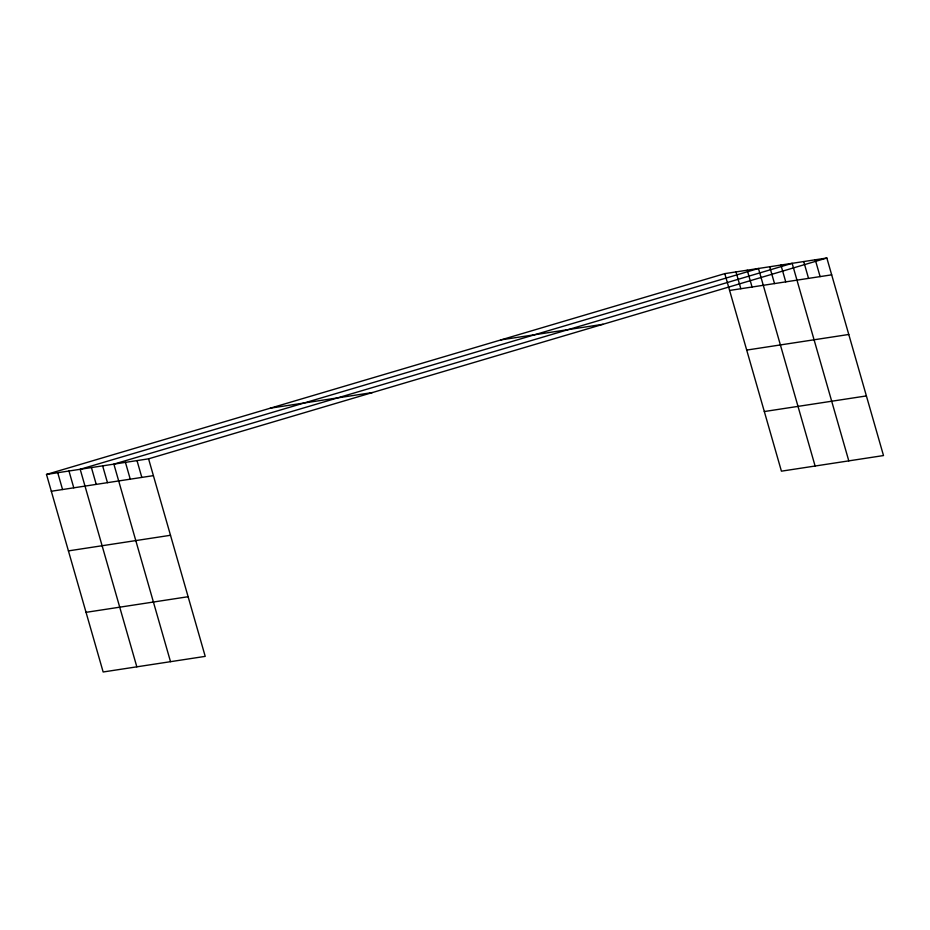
<?xml version="1.0" encoding="UTF-8"?>
<svg xmlns="http://www.w3.org/2000/svg" width="930" height="930" viewBox="0 0 930 930"><rect width="100%" height="100%" fill="white"/><g stroke="black" fill="none" stroke-linecap="round" stroke-linejoin="round"><path stroke-width="1.4" d="M46.5 474.44L148.579 458.827L205.216 656.371L103.149 671.983L46.5 474.44L724.784 273.629L826.851 258.017L883.5 455.561L781.421 471.173L724.784 273.629M148.579 458.827L826.851 258.017M729.597 290.451L831.676 274.838M500.945 339.892L603.024 324.291M270.328 408.165L372.407 392.565M746.697 350.087L848.776 334.475M51.324 491.249L153.404 475.637M764.321 411.537L866.4 395.924M68.425 550.886L170.504 535.285M86.048 612.335L188.116 596.723M815.285 259.796L820.109 276.605M803.718 261.562L808.542 278.372M848.799 460.873L792.151 263.33L113.867 464.128L170.516 661.672M780.921 265.05L785.745 281.86M769.691 266.759L774.516 283.58M815.11 466.023L758.462 268.479L80.189 469.29L136.826 666.822M747.232 270.2L752.056 287.01M736.002 271.92L740.826 288.73M137.012 460.594L141.825 477.416M125.445 462.361L130.258 479.183M102.637 465.849L107.462 482.67M91.419 467.569L96.232 484.379M68.96 470.999L73.784 487.82M57.73 472.719L62.554 489.529"/></g></svg>
